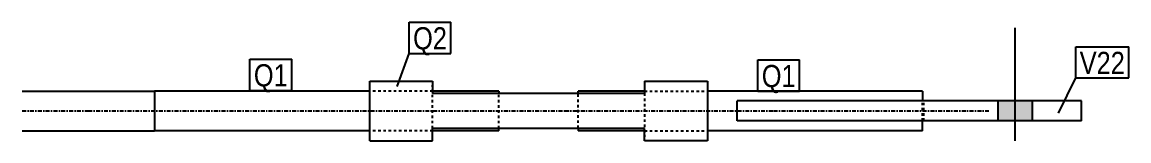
# Model space of a CAD drawing. Header units: millimetres. Extents: x 12 to 17159, y 12 to 422.
# Drawn here: x 4535 to 5371, y 12 to 101 of the extents above; entities that cross this region are included whole.
import ezdxf

# ---------------------------------------------------------------- set-up
doc = ezdxf.new("R2010")
doc.units = ezdxf.units.MM
doc.linetypes.add('DXK_LINE_DOT2', pattern=[3.9198, 1.9599, -1.9599])
doc.linetypes.add('DXK_LINE_DOT3', pattern=[5.9187, 2.979, -0.9799, 0.9799, -0.9799])
doc.layers.add('STÅL', color=7, linetype='Continuous')
doc.layers.add('TEKST', color=7, linetype='Continuous')
doc.styles.add('Arial Narrow', font='ARIALN.TTF', dxfattribs={"height": 0.2})

msp = doc.modelspace()

# ---------------------------------------------------------------- hatches: boundary and pattern name
at = {"layer": 'STÅL', "linetype": 'Continuous'}
msp.add_hatch(color=96, dxfattribs=at).paths.add_polyline_path([(5298.23, 42), (5272.23, 42), (5272.23, 27), (5298.23, 27)])
msp.add_hatch(color=96, dxfattribs=at).paths.add_polyline_path([(5298.23, 42), (5272.23, 42), (5272.23, 27), (5298.23, 27)])

# ---------------------------------------------------------------- linework, layer by layer
at = {"layer": 'STÅL', "color": 96, "linetype": 'Continuous'}
for p, q in [((5285.23, 12), (5285.23, 97)), ((5285.23, 12), (5285.23, 97)), ((5272.23, 27), (5272.23, 42)), ((5272.23, 27), (5272.23, 42)), ((5298.23, 27), (5298.23, 42)), ((5298.23, 27), (5298.23, 42))]:
    msp.add_line(p, q, dxfattribs=at)
at = {"layer": 'STÅL', "color": 2, "linetype": 'Continuous'}
for p, q in [((4797.73, 57), (4845.23, 57)), ((4797.73, 12), (4797.73, 57)), ((4845.23, 57), (4845.23, 47.74)), ((5005.23, 57), (5052.73, 57)), ((5005.23, 57), (5005.23, 47.74)), ((5052.73, 57), (5052.73, 12)), ((4535.23, 49.5), (4635.23, 49.5)), ((4797.73, 49.5), (4635.23, 49.5)), ((4635.23, 49.5), (4635.23, 19.5)), ((4635.23, 49.5), (4635.23, 27)), ((4895.23, 49.5), (4845.23, 49.5)), ((5005.23, 47.74), (4845.23, 47.74)), ((4895.23, 49.5), (4895.23, 47.74)), ((5005.23, 49.5), (4955.23, 49.5)), ((4955.23, 47.74), (4955.23, 49.5)), ((5215.23, 49.5), (5052.73, 49.5)), ((5335.23, 42), (5075.23, 42)), ((5075.23, 27), (5075.23, 42)), ((5215.23, 49.5), (5215.23, 42)), ((5335.23, 27), (5335.23, 42)), ((4635.23, 27), (4635.23, 19.5)), ((5335.23, 27), (5075.23, 27)), ((5215.23, 19.5), (5215.23, 27)), ((4535.23, 19.5), (4635.23, 19.5)), ((4797.73, 19.5), (4635.23, 19.5)), ((5005.23, 21.26), (4845.23, 21.26)), ((4845.23, 12), (4845.23, 21.26)), ((4895.23, 19.5), (4845.23, 19.5)), ((4895.23, 19.5), (4895.23, 21.26)), ((4955.23, 21.26), (4955.23, 19.5)), ((5005.23, 19.5), (4955.23, 19.5)), ((5005.23, 12), (5005.23, 21.26)), ((5215.23, 19.5), (5052.73, 19.5)), ((4797.73, 12), (4845.23, 12)), ((5052.73, 12), (5005.23, 12))]:
    msp.add_line(p, q, dxfattribs=at)
at = {"layer": 'STÅL', "color": 7, "linetype": 'DXK_LINE_DOT2'}
for p, q in [((4845.23, 21.26), (4845.23, 53.99)), ((4845.23, 49.5), (4797.73, 49.5)), ((4895.23, 21.26), (4895.23, 47.74)), ((4955.23, 21.51), (4955.23, 47.74)), ((5005.23, 49.5), (5052.73, 49.5)), ((5005.23, 47.74), (5005.23, 15.01)), ((5215.23, 27), (5215.23, 42)), ((5216.23, 27), (5216.23, 42)), ((4845.23, 19.5), (4797.73, 19.5)), ((4955.23, 21.51), (4955.23, 21.26)), ((5005.23, 19.5), (5052.73, 19.5))]:
    msp.add_line(p, q, dxfattribs=at)
at = {"layer": 'STÅL', "color": 7, "linetype": 'DXK_LINE_DOT3'}
for p, q in [((4535.23, 34.5), (4585.23, 34.5)), ((4585.23, 34.5), (4945.23, 34.5)), ((4945.23, 34.5), (5102.73, 34.5)), ((5102.73, 34.5), (5265.23, 34.5))]:
    msp.add_line(p, q, dxfattribs=at)

# ---------------------------------------------------------------- wipeouts: each hides what was drawn before it
at = {"color": 0}
for points in [[(4856.04, 80.88), (4856.04, 98.38), (4830.46, 98.38), (4830.46, 80.88)], [(5367.98, 62.35), (5367.98, 79.85), (5333.87, 79.85), (5333.87, 62.35)]]:
    msp.add_wipeout(points, dxfattribs=at).dxf.layer = 'TEKST'

# ---------------------------------------------------------------- next in the draw order: wipeouts: each hides what was drawn before it
for points in [[(4856.04, 80.88), (4856.04, 98.38), (4830.46, 98.38), (4830.46, 80.88)], [(5367.98, 62.35), (5367.98, 79.85), (5333.87, 79.85), (5333.87, 62.35)], [(4735.82, 53), (4735.82, 70.5), (4710.23, 70.5), (4710.23, 53)], [(5119.35, 52.44), (5119.35, 69.94), (5093.77, 69.94), (5093.77, 52.44)]]:
    msp.add_wipeout(points, dxfattribs=at).dxf.layer = 'TEKST'

# ---------------------------------------------------------------- next in the draw order: linework, layer by layer
at = {"layer": 'TEKST', "color": 7, "linetype": 'Continuous'}
for p, q in [((4827.46, 101.38), (4859.04, 101.38)), ((4827.46, 77.88), (4827.46, 101.38)), ((4859.04, 77.88), (4859.04, 101.38)), ((4818.45, 53.01), (4827.46, 77.88)), ((4827.46, 77.88), (4859.04, 77.88)), ((5330.87, 82.85), (5370.98, 82.85)), ((5330.87, 59.35), (5330.87, 82.85)), ((5370.98, 59.35), (5370.98, 82.85)), ((5317.81, 32.95), (5330.87, 59.35)), ((5330.87, 59.35), (5370.98, 59.35))]:
    msp.add_line(p, q, dxfattribs=at)

# ---------------------------------------------------------------- next in the draw order: texts
at = {"layer": 'TEKST', "color": 3, "style": 'Arial Narrow'}
for s, p in [('Q2', (4830.46, 80.88)), ('V22', (5333.87, 62.35))]:
    msp.add_text(s, height=16.702, dxfattribs=at).set_placement(p)

# ---------------------------------------------------------------- next in the draw order: wipeouts: each hides what was drawn before it
at = {"color": 0}
for points in [[(4735.82, 53), (4735.82, 70.5), (4710.23, 70.5), (4710.23, 53)], [(5119.35, 52.44), (5119.35, 69.94), (5093.77, 69.94), (5093.77, 52.44)]]:
    msp.add_wipeout(points, dxfattribs=at).dxf.layer = 'TEKST'

# ---------------------------------------------------------------- next in the draw order: linework, layer by layer
at = {"layer": 'TEKST', "color": 7, "linetype": 'Continuous'}
for p, q in [((4707.23, 73.5), (4738.82, 73.5)), ((4707.23, 50), (4707.23, 73.5)), ((4738.82, 50), (4738.82, 73.5)), ((5090.77, 72.94), (5122.35, 72.94)), ((5090.77, 49.44), (5090.77, 72.94)), ((5122.35, 49.44), (5122.35, 72.94)), ((4707.23, 50), (4738.82, 50)), ((5090.77, 49.44), (5122.35, 49.44))]:
    msp.add_line(p, q, dxfattribs=at)

# ---------------------------------------------------------------- next in the draw order: texts
at = {"layer": 'TEKST', "color": 3, "style": 'Arial Narrow'}
for p in [(4710.23, 53), (5093.77, 52.44)]:
    msp.add_text('Q1', height=16.702, dxfattribs=at).set_placement(p)

doc.saveas('drawing.dxf')
